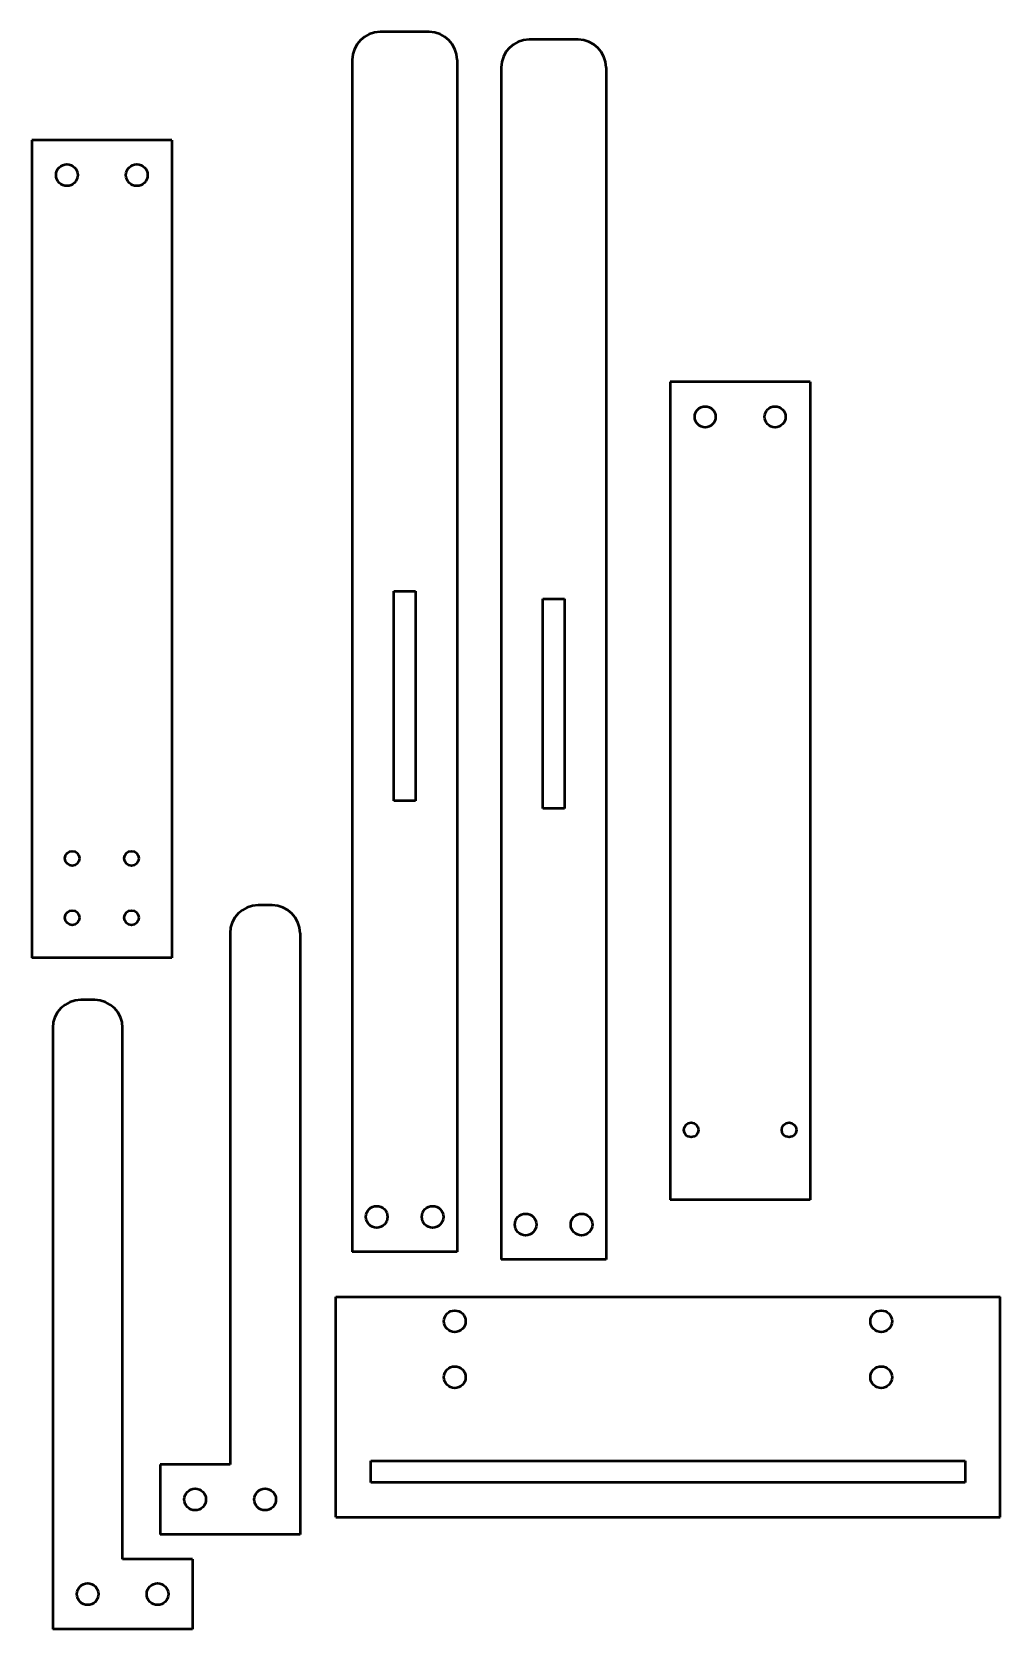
# Model space of a CAD drawing. Header units: millimetres. Extents: x 31 to 169, y 10 to 239.
import ezdxf

# ---------------------------------------------------------------- set-up
doc = ezdxf.new("R2010")
doc.units = ezdxf.units.MM
doc.layers.add('Visible (ISO)', color=7, linetype='Continuous', lineweight=50)

msp = doc.modelspace()

# ---------------------------------------------------------------- linework, layer by layer
at = {"layer": 'Visible (ISO)'}
for p, q in [((87.55, 238.84), (80.55, 238.84)), ((108.85, 237.74), (101.85, 237.74)), ((76.55, 234.84), (76.55, 64.34)), ((91.55, 234.84), (91.55, 64.34)), ((97.85, 233.74), (97.85, 63.24)), ((112.85, 233.74), (112.85, 63.24)), ((30.74, 223.37), (30.74, 106.37)), ((50.74, 223.37), (30.74, 223.37)), ((50.74, 223.37), (50.74, 106.37)), ((122.03, 188.78), (122.03, 71.78)), ((142.03, 188.78), (122.03, 188.78)), ((142.03, 188.78), (142.03, 71.78)), ((82.5, 128.84), (82.5, 158.84)), ((82.5, 158.84), (85.6, 158.84)), ((85.6, 158.84), (85.6, 128.84)), ((103.8, 127.74), (103.8, 157.74)), ((103.8, 157.74), (106.9, 157.74)), ((106.9, 157.74), (106.9, 127.74)), ((85.6, 128.84), (82.5, 128.84)), ((106.9, 127.74), (103.8, 127.74)), ((65.08, 113.91), (63.08, 113.91)), ((59.08, 109.91), (59.08, 33.91)), ((69.08, 109.91), (69.08, 23.91)), ((50.74, 106.37), (30.74, 106.37)), ((39.71, 100.37), (37.71, 100.37)), ((33.71, 96.37), (33.71, 10.37)), ((43.71, 20.37), (43.71, 96.37)), ((142.03, 71.78), (122.03, 71.78)), ((91.55, 64.34), (76.55, 64.34)), ((112.85, 63.24), (97.85, 63.24)), ((74.21, 57.9), (169.21, 57.9)), ((74.21, 26.4), (74.21, 57.9)), ((169.21, 26.4), (169.21, 57.9)), ((79.21, 31.35), (79.21, 34.45)), ((79.21, 34.45), (164.21, 34.45)), ((164.21, 34.45), (164.21, 31.35)), ((49.08, 33.91), (49.08, 23.91)), ((59.08, 33.91), (49.08, 33.91)), ((164.21, 31.35), (79.21, 31.35)), ((74.21, 26.4), (169.21, 26.4)), ((69.08, 23.91), (49.08, 23.91)), ((53.71, 20.37), (43.71, 20.37)), ((53.71, 20.37), (53.71, 10.37)), ((53.71, 10.37), (33.71, 10.37))]:
    msp.add_line(p, q, dxfattribs=at)
for centre, radius in [((35.74, 218.37), 1.55), ((45.74, 218.37), 1.55), ((127.03, 183.78), 1.5), ((137.03, 183.78), 1.5), ((36.5, 120.62), 1.05), ((44.98, 120.62), 1.05), ((36.5, 112.13), 1.05), ((44.98, 112.13), 1.05), ((125.03, 81.78), 1.05), ((139.03, 81.78), 1.05), ((80.05, 69.34), 1.55), ((88.05, 69.34), 1.55), ((101.35, 68.24), 1.55), ((109.35, 68.24), 1.55), ((91.21, 54.4), 1.55), ((152.21, 54.4), 1.55), ((91.21, 46.4), 1.55), ((152.21, 46.4), 1.55), ((54.08, 28.91), 1.55), ((64.08, 28.91), 1.55), ((38.71, 15.37), 1.55), ((48.71, 15.37), 1.55)]:
    msp.add_circle(centre, radius, dxfattribs=at)
for centre, start, end in [((80.55, 234.84), 90, 180), ((87.55, 234.84), 0, 90), ((101.85, 233.74), 90, 180), ((108.85, 233.74), 0, 90), ((63.08, 109.91), 90, 180), ((65.08, 109.91), 0, 90), ((37.71, 96.37), 90, 180), ((39.71, 96.37), 0, 90)]:
    msp.add_arc(centre, 4, start, end, dxfattribs=at)

doc.saveas('drawing.dxf')
